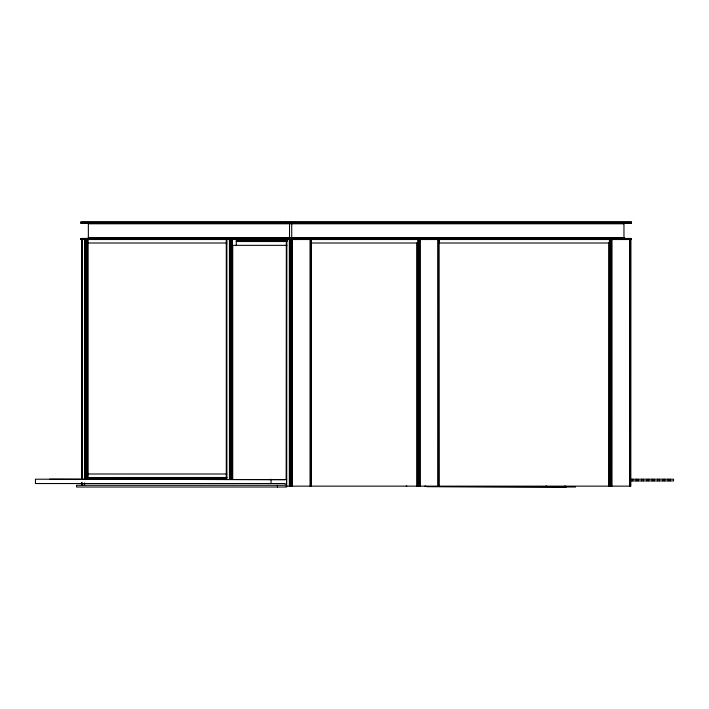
<?xml version="1.0" encoding="UTF-8"?>
<svg xmlns="http://www.w3.org/2000/svg" width="709" height="709" viewBox="0 0 709 709"><rect width="100%" height="100%" fill="white"/><g stroke="black" fill="none" stroke-linecap="round" stroke-linejoin="round"><path stroke-width="1.06" d="M85.78 479.63L86.259 478.043L87.42 477.458M236.274 245.279L236.327 241.007L237.48 239.598M225.595 479.63L226.605 477.618L86.604 477.733M630.797 238.446L631.524 239.527L80.791 239.527L81.517 238.446M87.624 238.446L88.35 237.923L88.35 223.769L87.624 223.246M624.691 223.246L623.964 223.769L623.964 237.923L624.691 238.446M631.524 222.723L630.797 223.246L81.517 223.246L80.791 221.988L631.524 221.988L631.524 222.723L80.791 222.723M88.297 238.118L624.017 238.118M631.471 222.927L80.817 222.856M291.727 238.428L291.727 223.264M88.138 238.286L624.177 238.286M290.619 238.446L290.504 239.527M425.515 485.993L424.886 486.144M565.321 485.993L564.701 486.144M285.94 238.446L285.514 239.527M289.529 238.446L289.529 223.246M80.791 222.156L631.524 222.156M80.888 222.98L631.427 222.98M81.074 223.14L631.24 223.14M88.2 223.45L624.177 223.397M88.297 223.565L624.017 223.565M88.341 223.698L623.973 223.698M88.341 237.985L623.973 237.985M81.42 238.446L630.895 238.446M81.003 238.596L631.373 238.649M80.888 238.703L631.471 238.765M80.799 238.898L631.524 238.898M80.791 238.96L631.524 238.96M237.276 239.677L286.711 239.677M237.09 239.793L286.516 239.793M236.912 239.943L286.339 239.943M236.753 240.112L287.278 240.112M236.611 240.307L287.136 240.307M236.487 240.528L287.021 240.528M236.398 240.759L286.923 240.759M236.327 241.007L286.861 241.007M236.283 241.264L286.817 241.264M236.274 241.521L286.799 241.521M88.129 243.001L226.836 243.001M310.569 243.001L418.009 243.001M438.454 243.001L609.846 243.001M286.897 245.341L232.72 245.341L232.72 479.514M88.129 473.993L226.836 473.993M86.994 477.529L227.013 477.476M86.418 477.875L226.233 477.875M86.259 478.043L226.074 478.043M86.117 478.247L225.932 478.247M86.002 478.46L225.808 478.46M85.904 478.699L225.719 478.699M85.842 478.938L225.648 478.938M630.124 479.195L673.55 479.195L673.55 480.932L630.124 480.932M85.78 479.461L225.595 479.461M286.658 479.63L49.657 479.195M285.771 486.144L630.744 486.144L630.691 239.527L630.558 486.144M575.566 487.012L426.517 486.578L566.331 487.012M285.887 223.238L285.514 222.156M546.648 486.144L546.027 485.993M406.842 486.144L406.213 485.993M290.601 223.229L290.504 221.988M669.996 479.195L669.996 480.932M668.224 479.195L668.224 480.932M664.67 479.195L664.67 480.932M662.897 479.195L662.897 480.932M659.343 479.195L659.343 480.932M657.562 479.195L657.562 480.932M654.008 479.195L654.008 480.932M652.236 479.195L652.236 480.932M648.682 479.195L648.682 480.932M646.909 479.195L646.909 480.932M643.355 479.195L643.355 480.932M641.583 479.195L641.583 480.932M638.029 479.195L638.029 480.932M636.248 479.195L636.248 480.932M632.703 479.195L632.703 480.932M630.434 239.527L630.434 486.144M630.274 239.527L630.274 486.144M630.097 239.527L630.097 486.144M629.893 239.527L629.893 486.144M611.849 239.527L611.849 486.144M611.628 239.527L611.628 486.144M611.388 239.527L611.388 486.144M611.131 239.527L611.131 486.144M610.874 239.527L610.874 486.144M610.617 239.527L610.617 486.144M610.352 239.527L610.352 486.144M610.103 239.527L610.103 486.144M609.846 239.527L609.855 486.144M609.625 239.527L609.625 486.144M609.421 239.527L609.421 486.144M609.226 242.841L609.226 486.144M609.066 242.841L608.969 486.144M439.323 239.527L439.323 243.001M438.853 239.527L438.871 486.144M438.676 239.527L438.782 486.144M438.534 239.527L438.587 486.144M438.437 239.527L438.437 486.144M438.259 239.527L438.259 486.144M438.056 239.527L438.056 486.144M420.003 239.527L420.003 486.144M419.781 239.527L419.781 486.144M419.542 239.527L419.542 486.144M419.294 239.527L419.294 486.144M419.037 239.527L419.037 486.144M418.771 239.527L418.771 486.144M418.514 239.527L418.514 486.144M418.257 239.527L418.257 486.144M418.009 239.527L418.018 486.144M417.787 242.841L417.787 486.144M417.574 242.841L417.574 486.144M417.388 242.841L417.388 486.144M417.22 242.841L417.22 486.144M417.122 243.001L417.122 486.144M311.455 239.527L311.455 243.001M311.029 239.527L311.029 486.144M310.985 239.527L310.914 486.144M310.852 239.527L310.852 486.144M310.719 239.527L310.719 486.144M310.569 239.527L310.569 486.144M310.391 239.527L310.391 486.144M310.188 239.527L310.188 486.144M292.135 239.527L292.135 486.144M291.913 239.527L291.913 486.144M291.674 239.527L291.674 486.144M291.426 239.527L291.426 486.144M291.169 239.527L291.169 486.144M290.903 239.527L290.903 486.144M290.646 239.527L290.646 486.144M290.398 239.527L290.398 486.144M290.149 239.527L290.149 486.144M289.919 239.527L289.919 486.144M289.706 239.527L289.706 486.144M289.52 239.527L289.52 486.144M289.361 239.527L289.361 486.144M286.764 239.527L286.658 487.012L76.545 487.012L76.545 485.275L285.24 485.275L285.24 483.538L35.45 483.538L35.45 479.195L285.24 479.63M286.525 486.144L286.525 239.527L286.392 479.514M286.33 239.527L286.303 479.514M277.423 485.275L277.423 487.012M271.033 479.195L271.033 483.538M232.224 239.527L232.224 479.514M231.994 239.527L231.994 479.514M231.754 239.527L231.754 479.514M231.506 239.527L231.506 479.514M231.249 239.527L231.249 479.514M230.992 239.527L230.992 479.514M230.726 239.527L230.726 479.514M230.478 239.527L230.478 479.514M230.23 239.527L230.23 479.514M230 239.527L230 479.514M229.787 239.527L229.787 479.514M229.601 239.527L229.601 479.514M229.441 239.527L229.441 479.514M226.738 239.527L226.738 479.514M226.605 239.527L226.605 479.514M226.428 239.527L226.41 479.514M226.384 239.527L226.384 479.514M88.129 239.527L88.129 477.458M87.42 239.527L87.42 478.407M87.198 239.527L87.198 478.407M86.959 239.527L86.959 478.407M86.702 239.527L86.702 478.407M86.445 239.527L86.445 478.407M86.188 239.527L86.188 478.407M85.922 239.527L85.922 479.514M85.674 239.527L85.674 479.514M85.426 239.527L85.426 479.514M85.195 239.527L85.195 479.514M84.991 239.527L84.991 479.514M84.796 239.527L84.796 479.514M84.637 239.527L84.637 479.514M84.637 482.829L84.637 485.036M84.362 483.538L84.362 485.275M81.943 239.527L81.943 479.514M81.943 482.829L81.943 485.036M81.801 239.527L81.889 479.514M81.889 482.829L81.801 485.036M81.668 479.514L81.695 239.527L81.579 479.514M81.757 482.829L81.668 485.036L81.579 482.829"/></g></svg>
